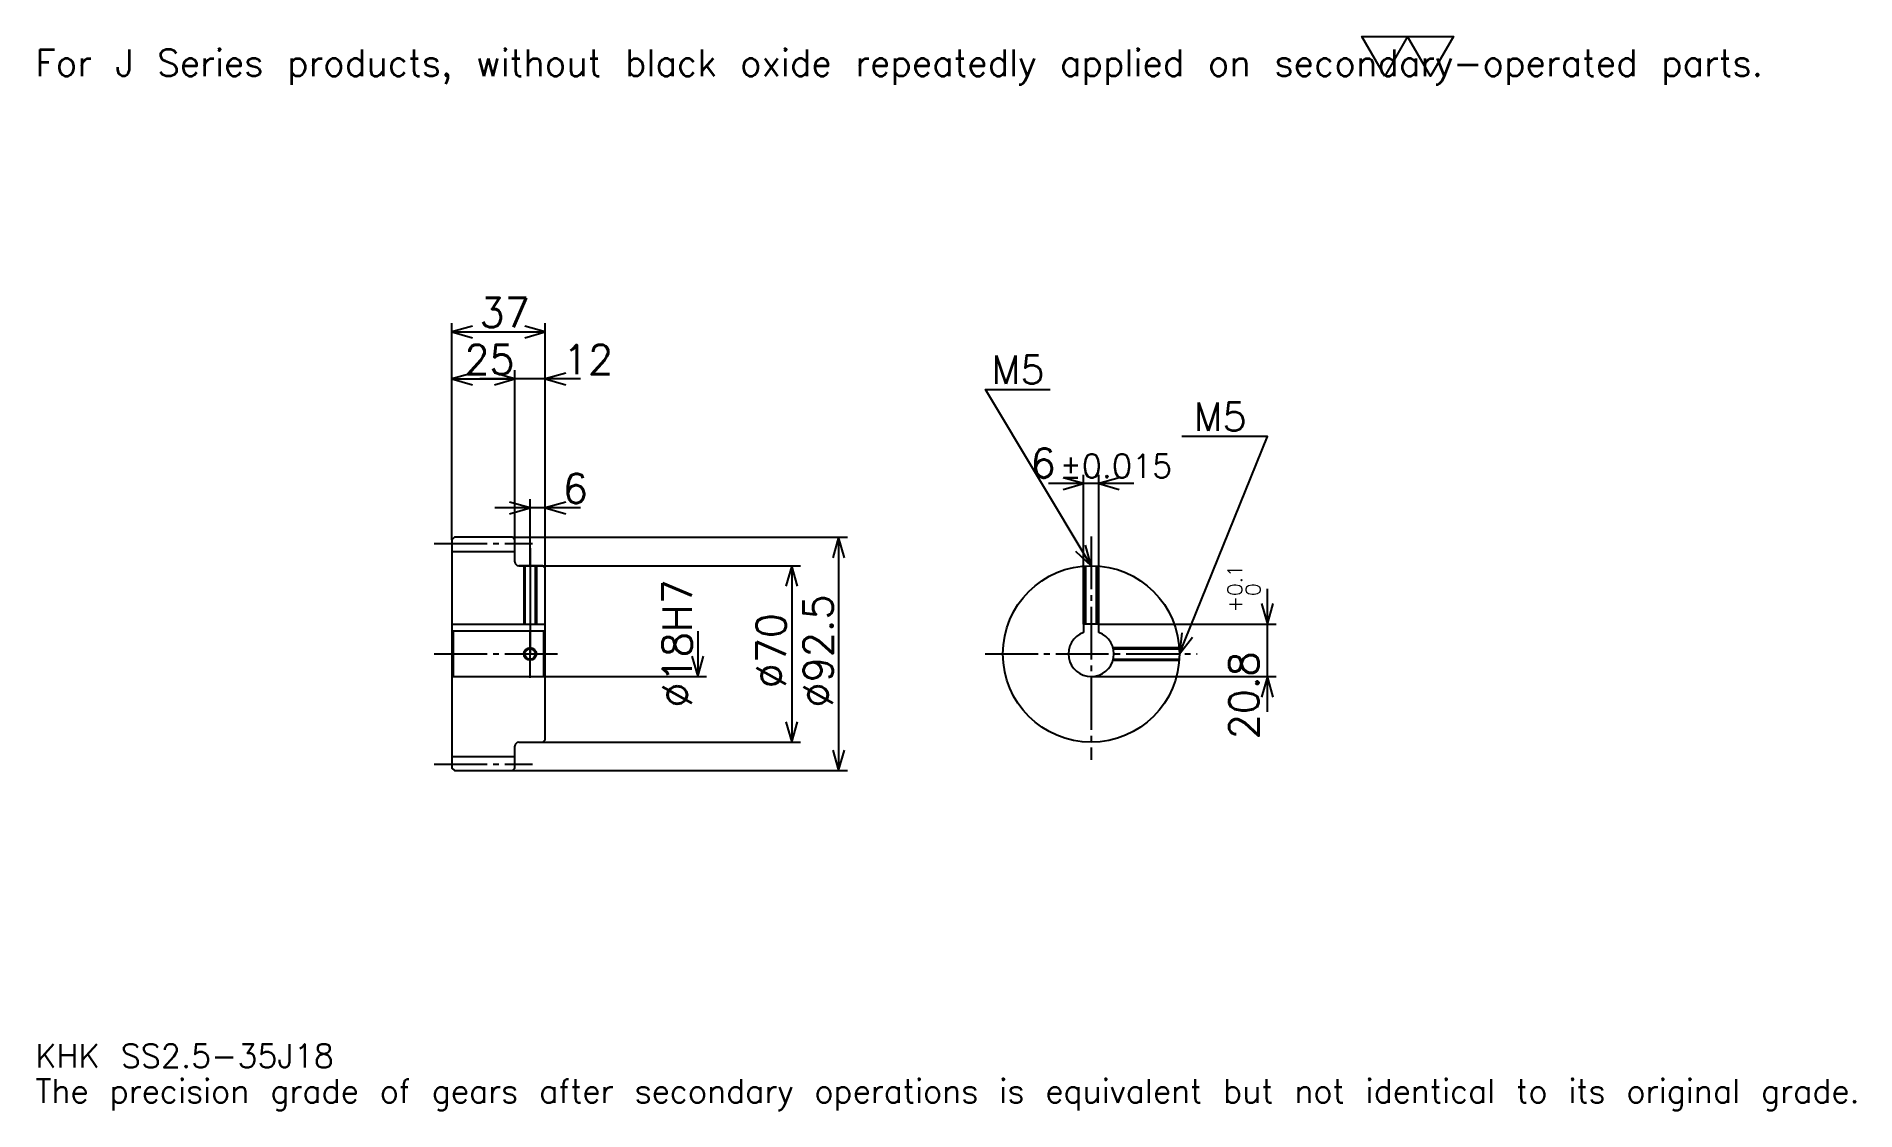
# Model space of a CAD drawing. Extents: x 24 to 745, y 9 to 434.
import ezdxf

# ---------------------------------------------------------------- set-up
doc = ezdxf.new("R2010")
doc.units = 0
doc.linetypes.add('DASHDOT', pattern=[27.913044, 20.934783, -2.326087, 2.326087, -2.326087])
doc.layers.get('0').update_dxf_attribs({"linetype": 'CONTINUOUS'})
doc.layers.add('DASHDOT', color=6, linetype='DASHDOT')
doc.styles.add('KANJI', font='TXT', dxfattribs={"bigfont": 'BIGFONT'})

msp = doc.modelspace()

# ---------------------------------------------------------------- linework, layer by layer
at = {"color": 5}
for p, q in [((188.413055, 235.82608), (188.413055, 320.728271)), ((225.413055, 235.82608), (225.413055, 320.728271)), ((188.413055, 317.239136), (225.413055, 317.239136)), ((188.413055, 298.630432), (213.413055, 298.630432)), ((239.369568, 298.630432), (199.456528, 298.630432)), ((213.413055, 235.82608), (213.413055, 302.119568)), ((438.847839, 201.376083), (438.847839, 260.630432)), ((444.847839, 201.376083), (444.847839, 260.630432)), ((458.804352, 257.141296), (424.891296, 257.141296)), ((239.369568, 247.456512), (205.456528, 247.456512)), ((219.413055, 235.82608), (219.413055, 250.945648)), ((188.413055, 234.82608), (188.413055, 235.82608)), ((212.413055, 235.82608), (225.413055, 235.82608)), ((213.413055, 234.82608), (213.413055, 235.82608)), ((219.413055, 224.57608), (219.413055, 235.82608)), ((219.413055, 224.57608), (219.413055, 235.82608)), ((225.413055, 235.82608), (345.206543, 235.82608)), ((225.413055, 223.57608), (225.413055, 235.82608)), ((341.717407, 235.82608), (341.717407, 143.32608)), ((214.913055, 224.57608), (225.413055, 224.57608)), ((225.413055, 224.57608), (326.597839, 224.57608)), ((323.108704, 224.57608), (323.108704, 154.57608)), ((511.739136, 166.619568), (511.739136, 215.332596)), ((285.891296, 198.57608), (285.891296, 180.57608)), ((444.847839, 201.376083), (515.228271, 201.376083)), ((225.413055, 180.57608), (289.380432, 180.57608)), ((441.847839, 180.57608), (515.228271, 180.57608)), ((214.913055, 154.57608), (225.413055, 154.57608)), ((225.413055, 154.57608), (326.597839, 154.57608)), ((212.413055, 143.32608), (225.413055, 143.32608)), ((225.413055, 143.32608), (345.206543, 143.32608))]:
    msp.add_line(p, q, dxfattribs=at)
at = {"color": 4}
for p, q in [((188.413055, 230.20108), (213.413055, 230.20108)), ((188.413055, 201.376083), (225.413055, 201.376083)), ((188.913055, 198.57608), (188.913055, 180.57608)), ((224.913055, 198.57608), (225.413055, 199.07608)), ((224.913055, 180.57608), (225.413055, 180.07608)), ((188.413055, 148.95108), (213.413055, 148.95108))]:
    msp.add_line(p, q, dxfattribs=at)
at = {"color": 7}
msp.add_lwpolyline([(558.260864, 418.695648), (549.189148, 434.419983), (585.476074, 434.419983), (576.404358, 418.695648), (567.332581, 434.419983), (558.260864, 418.695648)], dxfattribs=at)
at = {"color": 5}
for points in [[(196.554352, 319.565186), (188.413055, 317.239136), (196.554352, 314.913025)], [(217.271759, 314.913025), (225.413055, 317.239136), (217.271759, 319.565186)], [(196.554352, 300.956512), (188.413055, 298.630432), (196.554352, 296.304352)], [(205.271759, 296.304352), (213.413055, 298.630432), (205.271759, 300.956512)], [(205.271759, 296.304352), (213.413055, 298.630432), (205.271759, 300.956512)], [(233.554352, 300.956512), (225.413055, 298.630432), (233.554352, 296.304352)], [(441.847839, 224.57608), (399.978271, 294.358704), (425.565247, 294.358704)], [(476.847839, 189.57608), (511.739136, 275.75), (477.778259, 275.75)], [(430.706543, 254.815216), (438.847839, 257.141296), (430.706543, 259.467377)], [(452.989136, 259.467377), (444.847839, 257.141296), (452.989136, 254.815216)], [(211.271759, 245.130432), (219.413055, 247.456512), (211.271759, 249.782608)], [(233.554352, 249.782608), (225.413055, 247.456512), (233.554352, 245.130432)], [(344.043488, 227.684784), (341.717407, 235.82608), (339.391327, 227.684784)], [(435.664551, 230.360428), (441.847839, 224.57608), (439.653778, 232.753952)], [(325.434784, 216.434784), (323.108704, 224.57608), (320.782623, 216.434784)], [(509.413055, 209.51738), (511.739136, 201.376083), (514.065186, 209.51738)], [(477.747192, 197.99527), (476.847839, 189.57608), (482.059326, 196.249313)], [(283.565216, 188.717377), (285.891296, 180.57608), (288.217407, 188.717377)], [(514.065186, 172.434784), (511.739136, 180.57608), (509.413055, 172.434784)], [(320.782623, 162.717377), (323.108704, 154.57608), (325.434784, 162.717377)], [(339.391327, 151.467377), (341.717407, 143.32608), (344.043488, 151.467377)]]:
    msp.add_lwpolyline(points, dxfattribs=at)
at = {"color": 4}
for points in [[(213.413055, 226.07608), (213.413055, 234.82608), (212.413055, 235.82608), (189.413055, 235.82608), (188.413055, 234.82608), (188.413055, 180.07608)], [(214.913055, 154.57608), (224.413055, 154.57608), (225.413055, 155.57608), (225.413055, 223.57608), (224.413055, 224.57608), (214.913055, 224.57608)], [(216.913055, 224.57608), (216.913055, 201.376083)], [(217.348053, 224.57608), (217.348053, 201.376083)], [(221.478058, 224.57608), (221.478058, 201.376083)], [(221.913055, 224.57608), (221.913055, 201.376083)], [(439.347839, 201.376083), (439.347839, 224.486679)], [(439.782837, 201.376083), (439.782837, 224.515106)], [(443.912842, 201.376083), (443.912842, 224.515106)], [(444.347839, 201.376083), (444.347839, 224.486679)], [(188.413055, 180.07608), (188.913055, 180.57608), (224.913055, 180.57608), (224.913055, 198.57608), (188.913055, 198.57608), (188.413055, 199.07608)], [(444.847839, 198.061356), (444.847839, 201.376083), (438.847839, 201.376083), (438.847839, 198.061356)], [(450.493652, 192.07608), (476.758453, 192.07608)], [(450.607727, 191.641083), (476.786865, 191.641083)], [(450.493652, 187.07608), (476.758453, 187.07608)], [(450.607727, 187.511078), (476.786865, 187.511078)], [(188.413055, 180.07608), (188.413055, 144.32608), (189.413055, 143.32608), (212.413055, 143.32608), (213.413055, 144.32608), (213.413055, 153.07608)]]:
    msp.add_lwpolyline(points, dxfattribs=at)
for centre, radius in [((441.847839, 189.57608), 35), ((219.413055, 189.57608), 2.065)]:
    msp.add_circle(centre, radius, dxfattribs=at)
at = {"color": 7}
msp.add_circle((219.413055, 189.57608), 2.5, dxfattribs=at)
at = {"color": 4}
for centre, radius, start, end in [((214.913055, 226.07608), 1.5, 180, 270), ((441.847839, 189.57608), 9, 109.471220943, 70.528779057), ((214.913055, 153.07608), 1.5, 90, 180)]:
    msp.add_arc(centre, radius, start, end, dxfattribs=at)
at = {"layer": 'DASHDOT', "color": 7}
for p, q in [((181.434799, 233.32608), (220.391312, 233.32608)), ((441.847839, 236.206512), (441.847839, 147.597824)), ((219.413055, 224.57608), (219.413055, 189.57608)), ((181.434799, 189.57608), (232.391312, 189.57608)), ((399.869568, 189.57608), (483.826111, 189.57608)), ((181.434799, 145.82608), (220.391312, 145.82608))]:
    msp.add_line(p, q, dxfattribs=at)
for points in [[(219.413055, 231.554337), (219.413055, 194.397827)], [(219.413055, 180.097824), (219.413055, 199.054337)], [(209.934799, 189.57608), (228.891312, 189.57608)]]:
    msp.add_lwpolyline(points, dxfattribs=at)

# ---------------------------------------------------------------- texts
at = {"color": 7, "style": 'KANJI'}
for s, height, p in [('For J Series products, without black oxide repeatedly applied on secondary-operated parts.', 10.467391, (23.26087, 418.695648)), ('37', 11.630435, (199.353271, 319.099976)), ('25', 11.630435, (193.353271, 300.491302)), ('12', 11.630435, (232.391312, 300.491302)), ('M5', 11.165218, (402.304382, 296.684784)), ('M5', 11.165218, (482.43042, 278.07608)), ('6', 11.630435, (417.840332, 259.467377)), ('%%p0.015', 9.304348, (429.353027, 259.467377)), ('6', 11.630435, (232.391312, 249.317383)), ('KHK SS2.5-35J18', 9.304348, (23.26087, 25.586956)), ('The precision grade of gears after secondary operations is equivalent but not identical to its original grade.', 9.304348, (23.26087, 11.630435))]:
    msp.add_text(s, height=height, dxfattribs=at).set_placement(p)
for s, height, p in [('%%c18H7', 11.630435, (283.565216, 168.35054)), ('0.1', 5.815217, (501.736969, 212.587708)), ('0', 5.815217, (508.947845, 212.587708)), ('%%c92.5', 11.630435, (339.391327, 168.35054)), ('+', 5.815217, (501.736969, 206.074677)), ('%%c70', 11.630435, (320.782623, 175.910324)), ('20.8', 11.630435, (508.25, 155.733551))]:
    msp.add_text(s, height=height, rotation=90, dxfattribs=at).set_placement(p)

doc.saveas('drawing.dxf')
